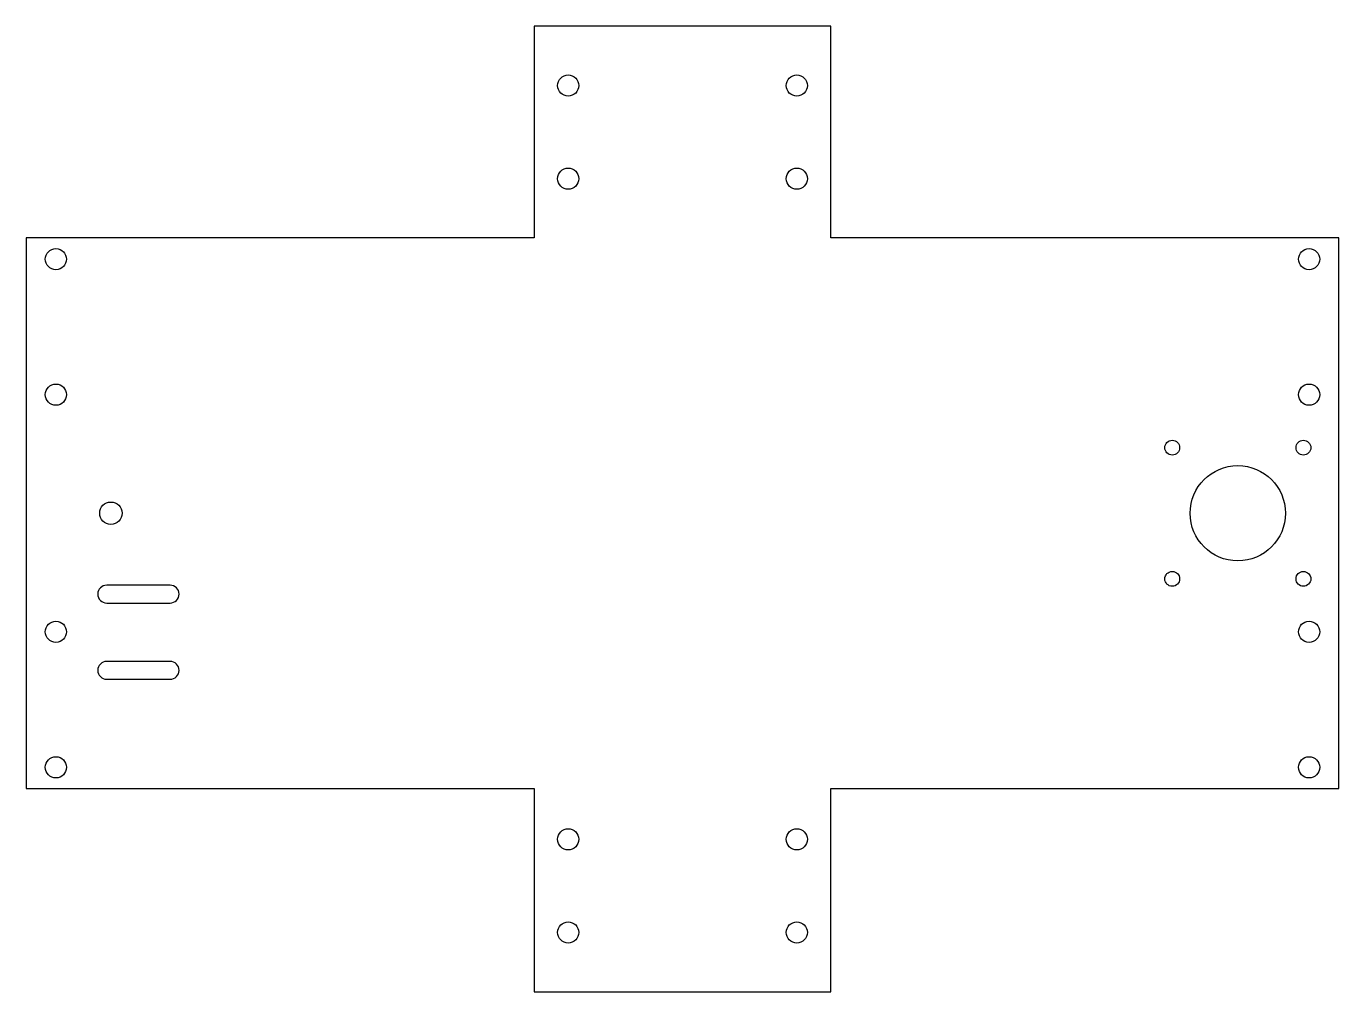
# Model space of a CAD drawing. Header units: millimetres. Extents: x -155 to 155, y -113 to 115.
import ezdxf

# ---------------------------------------------------------------- set-up
doc = ezdxf.new("R2010")
doc.units = ezdxf.units.MM

msp = doc.modelspace()

# ---------------------------------------------------------------- linework, layer by layer
at = {"color": 7, "linetype": 'Continuous', "lineweight": 25}
for p, q in [((-35, 115), (-35, 65)), ((35, 115), (-35, 115)), ((35, 65), (35, 115)), ((-155, 65), (-155, -65)), ((-35, 65), (-155, 65)), ((155, 65), (35, 65)), ((155, -65), (155, 65)), ((-121, -17), (-136, -17)), ((-136, -21.2), (-121, -21.2)), ((-121, -35), (-136, -35)), ((-136, -39.2), (-121, -39.2)), ((-155, -65), (-35, -65)), ((-35, -65), (-35, -113)), ((35, -65), (155, -65)), ((35, -113), (35, -65)), ((-35, -113), (35, -113))]:
    msp.add_line(p, q, dxfattribs=at)
for centre, radius in [((-27, 101), 2.5), ((27, 101), 2.5), ((-27, 79), 2.5), ((27, 79), 2.5), ((-148, 60), 2.5), ((148, 60), 2.5), ((-148, 28), 2.5), ((148, 28), 2.5), ((115.665, 15.495), 1.75), ((146.655, 15.495), 1.75), ((131.16, 0), 11.25), ((-135, 0), 2.65), ((115.665, -15.495), 1.75), ((146.655, -15.495), 1.75), ((-148, -28), 2.5), ((148, -28), 2.5), ((-148, -60), 2.5), ((148, -60), 2.5), ((-27, -77), 2.5), ((27, -77), 2.5), ((-27, -99), 2.5), ((27, -99), 2.5)]:
    msp.add_circle(centre, radius, dxfattribs=at)
for centre, start, end in [((-136, -19.1), 90, 270), ((-121, -19.1), 270, 90), ((-136, -37.1), 90, 270), ((-121, -37.1), 270, 90)]:
    msp.add_arc(centre, 2.1, start, end, dxfattribs=at)

doc.saveas('drawing.dxf')
